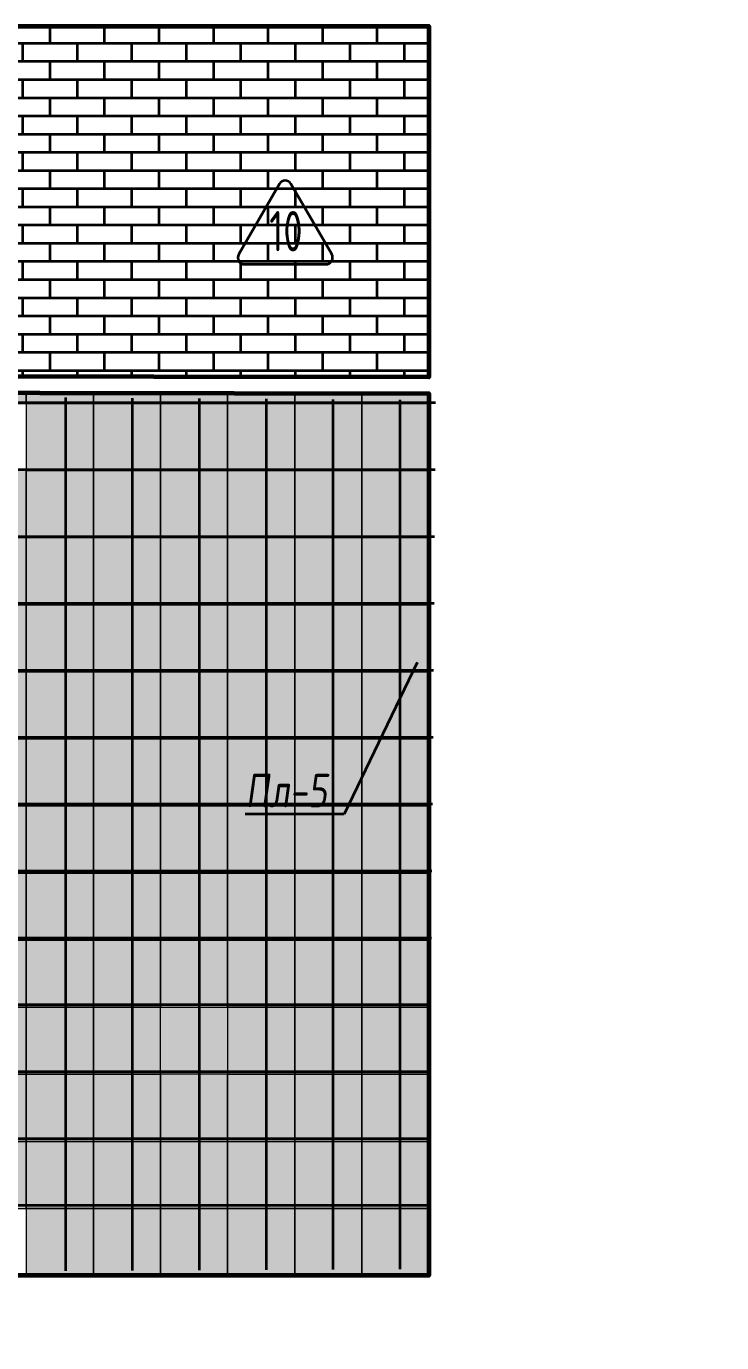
# Model space of a CAD drawing. Header units: millimetres. Extents: x -510890 to 418982, y -118257 to 141350.
# Drawn here: x 263326 to 268507, y -71686 to -61876 of the extents above; entities that cross this region are included whole.
import ezdxf
from ezdxf import colors
from ezdxf.entities.mleader import LeaderData, LeaderLine
from ezdxf.enums import TextEntityAlignment as Align
from ezdxf.math import Vec2, Vec3

# ---------------------------------------------------------------- set-up
doc = ezdxf.new("R2010")
doc.units = ezdxf.units.MM
doc.layers.add('АР_Площадь контур', color=220, linetype='Continuous', lineweight=35, plot=False)
doc.styles.add('ISOCPEUR', font='isocpeur.ttf', dxfattribs={"height": 800})
doc.styles.add('Архитект', font='isocpeur.ttf', dxfattribs={"width": 0.8, "oblique": 8})

msp = doc.modelspace()

# ---------------------------------------------------------------- hatches: boundary and pattern name
at = {"layer": 'АР_Площадь контур', "true_color": 0x636466}
h = msp.add_hatch(dxfattribs=at)
h.set_pattern_fill('AR-BRSTD', color=251, scale=2)
h.set_pattern_definition([(0, (2999.9, -126491.32), (0, 135.4836), []), (90, (2999.9, -126491.32), (-203.2, 135.4836), [135.4836, -135.4836])])
h.paths.add_polyline_path([(266325.5, -64491), (260175.5, -64481.8), (260175.5, -63913.9), (259875.5, -63913.9), (259875.5, -62783.9), (260175.5, -62783.9), (260175.5, -61875.6), (266325.5, -61875.6)])
at = {"layer": 'АР_Площадь контур', "true_color": 0x000000, "transparency": 33554687}
h = msp.add_hatch(dxfattribs=at)
h.set_pattern_fill('ANSI37', color=18, scale=157, angle=45, style=0)
h.set_pattern_definition([(90, (142988.06, -126491.3), (-498.475, 0), []), (180, (142988.06, -126491.3), (-6e-14, -498.475), [])])
h.paths.add_polyline_path([(266325.5, -71135.7), (256675.5, -71185.6), (256675.5, -65435.6), (257025.5, -65435.6), (257025.5, -65037), (257599.9, -65036.3), (257599.9, -64735.6), (258729.9, -64735.6), (258729.9, -65035.6), (259605.5, -65035.6), (259605.7, -65034.9), (260500.7, -65034.9), (260525.5, -64622.7), (266375.5, -64660.7)])
at = {"layer": 'АР_Площадь контур', "lineweight": 5, "ltscale": 300, "transparency": 33554687}
h = msp.add_hatch(color=252, dxfattribs=at)
h.dxf.hatch_style = 1
h.paths.add_polyline_path([(263325.5, -64605.9), (262825.5, -64605.9), (262825.5, -64685.7), (263325.5, -64685.7)])
h = msp.add_hatch(color=252, dxfattribs=at)
h.dxf.hatch_style = 1
h.paths.add_polyline_path([(263825.5, -64606.7), (263325.5, -64606.7), (263325.5, -65185.7), (263825.5, -65185.7)])
at = {"layer": 'АР_Площадь контур', "lineweight": 5, "ltscale": 300, "true_color": 0x828487, "transparency": 33554687}
h = msp.add_hatch(color=252, dxfattribs=at)
h.dxf.hatch_style = 1
h.paths.add_polyline_path([(264325.5, -64607.5), (263825.5, -64607.5), (263825.5, -64685.7), (264325.5, -64685.7)])
at = {"layer": 'АР_Площадь контур', "lineweight": 5, "ltscale": 300, "true_color": 0xb8b9bc, "transparency": 33554687}
h = msp.add_hatch(color=9, dxfattribs=at)
h.dxf.hatch_style = 1
h.paths.add_polyline_path([(264825.5, -64608.3), (264325.5, -64608.3), (264325.5, -64685.7), (264825.5, -64685.7)])
h = msp.add_hatch(color=9, dxfattribs=at)
h.dxf.hatch_style = 1
h.paths.add_polyline_path([(265325.5, -64609.1), (264825.5, -64609.1), (264825.5, -64685.7), (265325.5, -64685.7)])
h = msp.add_hatch(color=9, dxfattribs=at)
h.dxf.hatch_style = 1
h.paths.add_polyline_path([(265825.5, -64609.8), (265325.5, -64609.8), (265325.5, -64685.7), (265825.5, -64685.7)])
at = {"layer": 'АР_Площадь контур', "lineweight": 5, "ltscale": 300, "transparency": 33554687}
h = msp.add_hatch(color=252, dxfattribs=at)
h.dxf.hatch_style = 1
h.paths.add_polyline_path([(266325.5, -64610.6), (265825.5, -64610.6), (265825.5, -64685.7), (266325.5, -64685.7)])
at = {"layer": 'АР_Площадь контур', "lineweight": 5, "ltscale": 300, "true_color": 0x828487, "transparency": 33554687}
h = msp.add_hatch(color=252, dxfattribs=at)
h.dxf.hatch_style = 1
h.paths.add_polyline_path([(264325.5, -64685.7), (263825.5, -64685.7), (263825.5, -65185.7), (264325.5, -65185.7)])
h = msp.add_hatch(color=252, dxfattribs=at)
h.dxf.hatch_style = 1
h.paths.add_polyline_path([(265325.5, -64685.7), (264325.5, -64685.7), (264325.5, -65185.7), (265325.5, -65185.7)])
at = {"layer": 'АР_Площадь контур', "lineweight": 5, "ltscale": 300, "true_color": 0xb8b9bc, "transparency": 33554687}
h = msp.add_hatch(color=9, dxfattribs=at)
h.dxf.hatch_style = 1
h.paths.add_polyline_path([(265825.5, -64685.7), (265325.5, -64685.7), (265325.5, -65185.7), (265825.5, -65185.7)])
at = {"layer": 'АР_Площадь контур', "lineweight": 5, "ltscale": 300, "transparency": 33554687}
h = msp.add_hatch(color=252, dxfattribs=at)
h.dxf.hatch_style = 1
h.paths.add_polyline_path([(266325.5, -64685.7), (265825.5, -64685.7), (265825.5, -65185.7), (266325.5, -65185.7)])
at = {"layer": 'АР_Площадь контур', "lineweight": 5, "ltscale": 300, "true_color": 0xb8b9bc, "transparency": 33554687}
h = msp.add_hatch(color=9, dxfattribs=at)
h.dxf.hatch_style = 1
h.paths.add_polyline_path([(263325.5, -65185.7), (262825.5, -65185.7), (262825.5, -65685.7), (263325.5, -65685.7)])
at = {"layer": 'АР_Площадь контур', "lineweight": 5, "ltscale": 300, "transparency": 33554687}
h = msp.add_hatch(color=252, dxfattribs=at)
h.dxf.hatch_style = 1
h.paths.add_polyline_path([(263825.5, -65185.7), (263325.5, -65185.7), (263325.5, -65254.8), (263825.5, -65254.8)])
h = msp.add_hatch(color=252, dxfattribs=at)
h.dxf.hatch_style = 1
h.paths.add_polyline_path([(264325.5, -65185.7), (263825.5, -65185.7), (263825.5, -65254.8), (264325.5, -65254.8)])
h = msp.add_hatch(color=252, dxfattribs=at)
h.dxf.hatch_style = 1
h.paths.add_polyline_path([(264825.5, -65185.7), (264325.5, -65185.7), (264325.5, -65254.8), (264825.5, -65254.8)])
at = {"layer": 'АР_Площадь контур', "lineweight": 5, "ltscale": 300, "true_color": 0x828487, "transparency": 33554687}
h = msp.add_hatch(color=252, dxfattribs=at)
h.dxf.hatch_style = 1
h.paths.add_polyline_path([(265325.4, -65185.7), (264825.4, -65185.7), (264825.4, -65254.8), (265325.4, -65254.8)])
at = {"layer": 'АР_Площадь контур', "lineweight": 5, "ltscale": 300, "true_color": 0xb8b9bc, "transparency": 33554687}
h = msp.add_hatch(color=9, dxfattribs=at)
h.dxf.hatch_style = 1
h.paths.add_polyline_path([(265825.5, -65185.7), (265325.5, -65185.7), (265325.5, -65685.7), (265825.5, -65685.7)])
h = msp.add_hatch(color=9, dxfattribs=at)
h.dxf.hatch_style = 1
h.paths.add_polyline_path([(266325.5, -65185.7), (265825.5, -65185.7), (265825.5, -65685.7), (266325.5, -65685.7)])
at = {"layer": 'АР_Площадь контур', "lineweight": 5, "ltscale": 300, "transparency": 33554687}
h = msp.add_hatch(color=252, dxfattribs=at)
h.dxf.hatch_style = 1
h.paths.add_polyline_path([(263825.5, -65254.8), (263325.5, -65254.8), (263325.5, -65685.7), (263825.5, -65685.7)])
h = msp.add_hatch(color=252, dxfattribs=at)
h.dxf.hatch_style = 1
h.paths.add_polyline_path([(264325.5, -65254.8), (263825.5, -65254.8), (263825.5, -65685.7), (264325.5, -65685.7)])
h = msp.add_hatch(color=252, dxfattribs=at)
h.dxf.hatch_style = 1
h.paths.add_polyline_path([(264825.5, -65254.8), (264325.5, -65254.8), (264325.5, -65685.7), (264825.5, -65685.7)])
at = {"layer": 'АР_Площадь контур', "lineweight": 5, "ltscale": 300, "true_color": 0x828487, "transparency": 33554687}
h = msp.add_hatch(color=252, dxfattribs=at)
h.dxf.hatch_style = 1
h.paths.add_polyline_path([(265325.4, -65254.8), (264825.4, -65254.8), (264825.4, -65685.7), (265325.4, -65685.7)])
at = {"layer": 'АР_Площадь контур', "lineweight": 5, "ltscale": 300, "true_color": 0xb8b9bc, "transparency": 33554687}
h = msp.add_hatch(color=9, dxfattribs=at)
h.dxf.hatch_style = 1
h.paths.add_polyline_path([(263325.5, -65685.7), (262825.5, -65685.7), (262825.5, -66185.7), (263325.5, -66185.7)])
h = msp.add_hatch(color=9, dxfattribs=at)
h.dxf.hatch_style = 1
h.paths.add_polyline_path([(263825.5, -65685.7), (263325.5, -65685.7), (263325.5, -66185.7), (263825.5, -66185.7)])
h = msp.add_hatch(color=9, dxfattribs=at)
h.dxf.hatch_style = 1
h.paths.add_polyline_path([(264325.5, -65685.7), (263825.5, -65685.7), (263825.5, -66685.7), (264325.5, -66685.7)])
at = {"layer": 'АР_Площадь контур', "lineweight": 5, "ltscale": 300, "transparency": 33554687}
h = msp.add_hatch(color=252, dxfattribs=at)
h.dxf.hatch_style = 1
h.paths.add_polyline_path([(264825.5, -65685.7), (264325.5, -65685.7), (264325.5, -66185.7), (264825.5, -66185.7)])
at = {"layer": 'АР_Площадь контур', "lineweight": 5, "ltscale": 300, "true_color": 0x828487, "transparency": 33554687}
h = msp.add_hatch(color=252, dxfattribs=at)
h.dxf.hatch_style = 1
h.paths.add_polyline_path([(265325.4, -65685.7), (264825.4, -65685.7), (264825.4, -66185.7), (265325.4, -66185.7)])
h = msp.add_hatch(color=252, dxfattribs=at)
h.dxf.hatch_style = 1
h.paths.add_polyline_path([(265825.4, -65685.7), (265325.4, -65685.7), (265325.4, -66185.7), (265825.4, -66185.7)])
h = msp.add_hatch(color=252, dxfattribs=at)
h.dxf.hatch_style = 1
h.paths.add_polyline_path([(266325.4, -65685.7), (265825.4, -65685.7), (265825.4, -66185.7), (266325.4, -66185.7)])
h = msp.add_hatch(color=252, dxfattribs=at)
h.dxf.hatch_style = 1
h.paths.add_polyline_path([(263325.5, -66185.7), (262825.5, -66185.7), (262825.5, -66685.7), (263325.5, -66685.7)])
h = msp.add_hatch(color=252, dxfattribs=at)
h.dxf.hatch_style = 1
h.paths.add_polyline_path([(263825.5, -66185.7), (263325.5, -66185.7), (263325.5, -66685.7), (263825.5, -66685.7)])
at = {"layer": 'АР_Площадь контур', "lineweight": 5, "ltscale": 300, "transparency": 33554687}
h = msp.add_hatch(color=252, dxfattribs=at)
h.dxf.hatch_style = 1
h.paths.add_polyline_path([(264825.5, -66185.7), (264325.5, -66185.7), (264325.5, -66685.7), (264825.5, -66685.7)])
h = msp.add_hatch(color=252, dxfattribs=at)
h.dxf.hatch_style = 1
h.paths.add_polyline_path([(265325.5, -66185.7), (264825.5, -66185.7), (264825.5, -66685.7), (265325.5, -66685.7)])
h = msp.add_hatch(color=252, dxfattribs=at)
h.dxf.hatch_style = 1
h.paths.add_polyline_path([(265825.5, -66185.7), (265325.5, -66185.7), (265325.5, -66685.7), (265825.5, -66685.7)])
at = {"layer": 'АР_Площадь контур', "lineweight": 5, "ltscale": 300, "true_color": 0x828487, "transparency": 33554687}
h = msp.add_hatch(color=252, dxfattribs=at)
h.dxf.hatch_style = 1
h.paths.add_polyline_path([(266325.4, -66185.7), (265825.4, -66185.7), (265825.4, -66685.7), (266325.4, -66685.7)])
at = {"layer": 'АР_Площадь контур', "lineweight": 5, "ltscale": 300, "transparency": 33554687}
h = msp.add_hatch(color=252, dxfattribs=at)
h.dxf.hatch_style = 1
h.paths.add_polyline_path([(263325.5, -66685.7), (262825.5, -66685.7), (262825.5, -67685.7), (263325.5, -67685.7)])
at = {"layer": 'АР_Площадь контур', "lineweight": 5, "ltscale": 300, "true_color": 0x828487, "transparency": 33554687}
h = msp.add_hatch(color=252, dxfattribs=at)
h.dxf.hatch_style = 1
h.paths.add_polyline_path([(263825.5, -66685.7), (263325.5, -66685.7), (263325.5, -67185.7), (263825.5, -67185.7)])
at = {"layer": 'АР_Площадь контур', "lineweight": 5, "ltscale": 300, "true_color": 0xb8b9bc, "transparency": 33554687}
h = msp.add_hatch(color=9, dxfattribs=at)
h.dxf.hatch_style = 1
h.paths.add_polyline_path([(264325.5, -66685.7), (263825.5, -66685.7), (263825.5, -67185.7), (264325.5, -67185.7)])
h = msp.add_hatch(color=9, dxfattribs=at)
h.dxf.hatch_style = 1
h.paths.add_polyline_path([(264825.5, -66685.7), (264325.5, -66685.7), (264325.5, -67185.7), (264825.5, -67185.7)])
h = msp.add_hatch(color=9, dxfattribs=at)
h.dxf.hatch_style = 1
h.paths.add_polyline_path([(265325.5, -66685.7), (264825.5, -66685.7), (264825.5, -67685.7), (265325.5, -67685.7)])
at = {"layer": 'АР_Площадь контур', "lineweight": 5, "ltscale": 300, "transparency": 33554687}
h = msp.add_hatch(color=252, dxfattribs=at)
h.dxf.hatch_style = 1
h.paths.add_polyline_path([(265825.5, -66685.7), (265325.5, -66685.7), (265325.5, -67185.7), (265825.5, -67185.7)])
at = {"layer": 'АР_Площадь контур', "lineweight": 5, "ltscale": 300, "true_color": 0x828487, "transparency": 33554687}
h = msp.add_hatch(color=252, dxfattribs=at)
h.dxf.hatch_style = 1
h.paths.add_polyline_path([(266325.4, -66685.7), (265825.4, -66685.7), (265825.4, -67185.7), (266325.4, -67185.7)])
at = {"layer": 'АР_Площадь контур', "lineweight": 5, "ltscale": 300, "true_color": 0xb8b9bc, "transparency": 33554687}
h = msp.add_hatch(color=9, dxfattribs=at)
h.dxf.hatch_style = 1
h.paths.add_polyline_path([(265825.5, -70685.7), (265325.5, -70685.7), (265325.5, -71185.7), (265825.5, -71185.7)])
h.paths.add_polyline_path([(265825.5, -70185.7), (265325.5, -70185.7), (265325.5, -70685.7), (265825.5, -70685.7)])
h.paths.add_polyline_path([(265325.5, -70185.7), (264825.5, -70185.7), (264825.5, -70685.7), (265325.5, -70685.7)])
h.paths.add_polyline_path([(264825.5, -70185.7), (264325.5, -70185.7), (264325.5, -70685.7), (264825.5, -70685.7)])
h.paths.add_polyline_path([(264825.5, -69685.7), (264325.5, -69685.7), (264325.5, -70185.7), (264825.5, -70185.7)])
h.paths.add_polyline_path([(264825.5, -69185.7), (264325.5, -69185.7), (264325.5, -69685.7), (264825.5, -69685.7)])
h.paths.add_polyline_path([(264325.5, -69185.7), (263825.5, -69185.7), (263825.5, -69685.7), (264325.5, -69685.7)])
h.paths.add_polyline_path([(263825.5, -69185.7), (263325.5, -69185.7), (263325.5, -69685.7), (263825.5, -69685.7)])
h.paths.add_polyline_path([(263825.5, -68685.7), (263325.5, -68685.7), (263325.5, -69185.7), (263825.5, -69185.7)])
h.paths.add_polyline_path([(263825.5, -68185.7), (263325.5, -68185.7), (263325.5, -68685.7), (263825.5, -68685.7)])
h.paths.add_polyline_path([(263325.5, -68185.7), (262825.5, -68185.7), (262825.5, -68685.7), (263325.5, -68685.7)])
h.paths.add_polyline_path([(262825.5, -68185.7), (262325.5, -68185.7), (262325.5, -68685.7), (262825.5, -68685.7)])
h.paths.add_polyline_path([(262825.5, -67685.7), (262325.5, -67685.7), (262325.5, -68185.7), (262825.5, -68185.7)])
h.paths.add_polyline_path([(262825.5, -67185.7), (262325.5, -67185.7), (262325.5, -67685.7), (262825.5, -67685.7)])
at = {"layer": 'АР_Площадь контур', "lineweight": 5, "ltscale": 300, "true_color": 0x828487, "transparency": 33554687}
h = msp.add_hatch(color=252, dxfattribs=at)
h.dxf.hatch_style = 1
h.paths.add_polyline_path([(263825.5, -67185.7), (263325.5, -67185.7), (263325.5, -67685.7), (263825.5, -67685.7)])
h = msp.add_hatch(color=252, dxfattribs=at)
h.dxf.hatch_style = 1
h.paths.add_polyline_path([(264325.5, -67185.7), (263825.5, -67185.7), (263825.5, -67685.7), (264325.5, -67685.7)])
h = msp.add_hatch(color=252, dxfattribs=at)
h.dxf.hatch_style = 1
h.paths.add_polyline_path([(264825.5, -67185.7), (264325.5, -67185.7), (264325.5, -67685.7), (264825.5, -67685.7)])
at = {"layer": 'АР_Площадь контур', "lineweight": 5, "ltscale": 300, "transparency": 33554687}
h = msp.add_hatch(color=252, dxfattribs=at)
h.dxf.hatch_style = 1
h.paths.add_polyline_path([(265825.5, -67185.7), (265325.5, -67185.7), (265325.5, -67685.7), (265825.5, -67685.7)])
h = msp.add_hatch(color=252, dxfattribs=at)
h.dxf.hatch_style = 1
h.paths.add_polyline_path([(266325.5, -67185.7), (265825.5, -67185.7), (265825.5, -67685.7), (266325.5, -67685.7)])
h = msp.add_hatch(color=252, dxfattribs=at)
h.dxf.hatch_style = 1
h.paths.add_polyline_path([(263325.5, -67685.7), (262825.5, -67685.7), (262825.5, -68185.7), (263325.5, -68185.7)])
h = msp.add_hatch(color=252, dxfattribs=at)
h.dxf.hatch_style = 1
h.paths.add_polyline_path([(263825.5, -67685.7), (263325.5, -67685.7), (263325.5, -68185.7), (263825.5, -68185.7)])
h = msp.add_hatch(color=252, dxfattribs=at)
h.dxf.hatch_style = 1
h.paths.add_polyline_path([(264325.5, -67685.7), (263825.5, -67685.7), (263825.5, -68685.7), (264325.5, -68685.7)])
at = {"layer": 'АР_Площадь контур', "lineweight": 5, "ltscale": 300, "true_color": 0x828487, "transparency": 33554687}
h = msp.add_hatch(color=252, dxfattribs=at)
h.dxf.hatch_style = 1
h.paths.add_polyline_path([(264825.5, -67685.7), (264325.5, -67685.7), (264325.5, -68185.7), (264825.5, -68185.7)])
at = {"layer": 'АР_Площадь контур', "lineweight": 5, "ltscale": 300, "true_color": 0xb8b9bc, "transparency": 33554687}
h = msp.add_hatch(color=9, dxfattribs=at)
h.dxf.hatch_style = 1
h.paths.add_polyline_path([(265325.5, -67685.7), (264825.5, -67685.7), (264825.5, -68185.7), (265325.5, -68185.7)])
h = msp.add_hatch(color=9, dxfattribs=at)
h.dxf.hatch_style = 1
h.paths.add_polyline_path([(265825.5, -67685.7), (265325.5, -67685.7), (265325.5, -68185.7), (265825.5, -68185.7)])
h = msp.add_hatch(color=9, dxfattribs=at)
h.dxf.hatch_style = 1
h.paths.add_polyline_path([(266325.5, -67685.7), (265825.5, -67685.7), (265825.5, -68685.7), (266325.5, -68685.7)])
at = {"layer": 'АР_Площадь контур', "lineweight": 5, "ltscale": 300, "true_color": 0x828487, "transparency": 33554687}
h = msp.add_hatch(color=252, dxfattribs=at)
h.dxf.hatch_style = 1
h.paths.add_polyline_path([(264825.5, -68185.7), (264325.5, -68185.7), (264325.5, -68685.7), (264825.5, -68685.7)])
h = msp.add_hatch(color=252, dxfattribs=at)
h.dxf.hatch_style = 1
h.paths.add_polyline_path([(265325.5, -68185.7), (264825.5, -68185.7), (264825.5, -68685.7), (265325.5, -68685.7)])
h = msp.add_hatch(color=252, dxfattribs=at)
h.dxf.hatch_style = 1
h.paths.add_polyline_path([(265825.5, -68185.7), (265325.5, -68185.7), (265325.5, -68685.7), (265825.5, -68685.7)])
at = {"layer": 'АР_Площадь контур', "lineweight": 5, "ltscale": 300, "transparency": 33554687}
h = msp.add_hatch(color=252, dxfattribs=at)
h.dxf.hatch_style = 1
h.paths.add_polyline_path([(261325.5, -68685.7), (260825.5, -68685.7)], flags=17)
h.paths.add_polyline_path([(262325.5, -69685.7), (261825.5, -69685.7)], flags=17)
h.paths.add_polyline_path([(262825.5, -69185.7), (262325.5, -69185.7), (262325.5, -70185.7), (262825.5, -70185.7)])
h.paths.add_polyline_path([(262825.5, -70185.7), (262325.5, -70185.7), (262325.5, -70685.7), (262825.5, -70685.7)])
h.paths.add_polyline_path([(263325.5, -70185.7), (262825.5, -70185.7), (262825.5, -70685.7), (263325.5, -70685.7)])
h.paths.add_polyline_path([(263325.5, -70685.7), (262825.5, -70685.7)], flags=17)
h.paths.add_polyline_path([(263825.5, -70185.7), (263325.5, -70185.7), (263325.5, -71185.7), (263825.5, -71185.7)])
h.paths.add_polyline_path([(264325.5, -71685.7), (263825.5, -71685.7)], flags=17)
at = {"layer": 'АР_Площадь контур', "lineweight": 5, "ltscale": 300, "true_color": 0x828487, "transparency": 33554687}
h = msp.add_hatch(color=252, dxfattribs=at)
h.dxf.hatch_style = 1
h.paths.add_polyline_path([(262825.5, -69185.7), (262325.5, -69185.7)])
h.paths.add_polyline_path([(263325.5, -68685.7), (262825.5, -68685.7), (262825.5, -69685.7), (263325.5, -69685.7)])
h.paths.add_polyline_path([(263325.5, -69685.7), (262825.5, -69685.7), (262825.5, -70185.7), (263325.5, -70185.7)])
h.paths.add_polyline_path([(264325.5, -69685.7), (263325.5, -69685.7), (263325.5, -70185.7), (264325.5, -70185.7)])
h.paths.add_polyline_path([(262825.5, -68685.7), (262325.5, -68685.7), (262325.5, -69185.7), (262825.5, -69185.7)])
h.paths.add_polyline_path([(263825.5, -70185.7), (263825.5, -70685.7)], flags=17)
h.paths.add_polyline_path([(264325.5, -70238.1), (264325.5, -70185.7), (263989.4, -70185.7), (263825.5, -70185.7), (263825.5, -70685.7), (264325.5, -70685.7)])
h.paths.add_polyline_path([(264325.5, -70685.7), (263825.5, -70685.7), (263825.5, -71185.7), (264325.5, -71185.7)])
h.paths.add_polyline_path([(265325.5, -70685.7), (264325.5, -70685.7), (264325.5, -71185.7), (265325.5, -71185.7)])
at = {"layer": 'АР_Площадь контур', "lineweight": 5, "ltscale": 300, "transparency": 33554687}
h = msp.add_hatch(color=252, dxfattribs=at)
h.dxf.hatch_style = 1
h.paths.add_polyline_path([(264325.5, -68685.7), (263825.5, -68685.7), (263825.5, -69185.7), (264325.5, -69185.7)])
h = msp.add_hatch(color=252, dxfattribs=at)
h.dxf.hatch_style = 1
h.paths.add_polyline_path([(264825.5, -68685.7), (264325.5, -68685.7), (264325.5, -69185.7), (264825.5, -69185.7)])
h = msp.add_hatch(color=252, dxfattribs=at)
h.dxf.hatch_style = 1
h.paths.add_polyline_path([(265325.5, -68685.7), (264825.5, -68685.7), (264825.5, -69685.7), (265325.5, -69685.7)])
at = {"layer": 'АР_Площадь контур', "lineweight": 5, "ltscale": 300, "true_color": 0x828487, "transparency": 33554687}
h = msp.add_hatch(color=252, dxfattribs=at)
h.dxf.hatch_style = 1
h.paths.add_polyline_path([(265825.5, -68685.7), (265325.5, -68685.7), (265325.5, -69185.7), (265825.5, -69185.7)])
at = {"layer": 'АР_Площадь контур', "lineweight": 5, "ltscale": 300, "true_color": 0xb8b9bc, "transparency": 33554687}
h = msp.add_hatch(color=9, dxfattribs=at)
h.dxf.hatch_style = 1
h.paths.add_polyline_path([(266325.5, -68685.7), (265825.5, -68685.7), (265825.5, -69185.7), (266325.5, -69185.7)])
at = {"layer": 'АР_Площадь контур', "lineweight": 5, "ltscale": 300, "true_color": 0x828487, "transparency": 33554687}
h = msp.add_hatch(color=252, dxfattribs=at)
h.dxf.hatch_style = 1
h.paths.add_polyline_path([(265825.5, -69185.7), (265325.5, -69185.7), (265325.5, -69685.7), (265825.5, -69685.7)])
h = msp.add_hatch(color=252, dxfattribs=at)
h.dxf.hatch_style = 1
h.paths.add_polyline_path([(266325.5, -69185.7), (265825.5, -69185.7), (265825.5, -69685.7), (266325.5, -69685.7)])
at = {"layer": 'АР_Площадь контур', "lineweight": 5, "ltscale": 300, "transparency": 33554687}
h = msp.add_hatch(color=252, dxfattribs=at)
h.dxf.hatch_style = 1
h.paths.add_polyline_path([(265325.5, -69685.7), (264825.5, -69685.7), (264825.5, -70185.7), (265325.5, -70185.7)])
h = msp.add_hatch(color=252, dxfattribs=at)
h.dxf.hatch_style = 1
h.paths.add_polyline_path([(265825.5, -69685.7), (265325.5, -69685.7), (265325.5, -70185.7), (265825.5, -70185.7)])
h = msp.add_hatch(color=252, dxfattribs=at)
h.dxf.hatch_style = 1
h.paths.add_polyline_path([(266325.5, -69685.7), (265825.5, -69685.7), (265825.5, -70685.7), (266325.5, -70685.7)])
h = msp.add_hatch(color=252, dxfattribs=at)
h.dxf.hatch_style = 1
h.paths.add_polyline_path([(266325.5, -70685.7), (265825.5, -70685.7), (265825.5, -71185.7), (266325.5, -71185.7)])

# ---------------------------------------------------------------- linework, layer by layer
at = {"layer": 'АР_Площадь контур', "lineweight": 60}
for points in [[(260175.5, -62783.9), (260175.5, -61875.6), (266325.5, -61875.6), (266325.5, -64491), (260175.5, -64481.8), (260175.5, -63913.9)], [(258871.2, -65035.5), (260525.5, -65036.8), (260525.5, -64602.4), (266325.5, -64611), (266325.5, -71185.6), (256852.2, -71185.6), (256852.2, -66285.7)]]:
    msp.add_lwpolyline(points, dxfattribs=at)
at = {"layer": 'АР_Площадь контур', "linetype": 'Continuous'}
msp.add_lwpolyline([(264951.4, -63649.3), (265557.6, -63649.3, 0.577349), (265600.9, -63574.3), (265297.8, -63049.3, 0.577354), (265211.2, -63049.3), (264908.1, -63574.3, 0.577349), (264951.4, -63649.3, 0.000002)], format="xyb", dxfattribs=at)
at = {"layer": 'АР_Площадь контур', "lineweight": 5, "ltscale": 300}
for points in [[(256852.2, -65035.7), (257371.2, -65035.7), (257371.2, -64735.7), (258871.2, -64735.7), (258871.2, -65035.7), (258935.5, -65035.7), (258935.5, -65035.7), (260525.5, -65035.7), (260525.9, -64601.8), (266325.5, -64611), (266325.5, -71185.6)], [(262825.5, -64606.4), (262825.5, -64685.7), (263325.5, -64685.7)], [(263325.5, -64606.4), (263325.5, -64685.7), (263825.5, -64685.7)], [(263325.5, -64685.7), (263325.5, -64622.7)], [(263825.5, -64607.1), (263825.5, -64685.7), (264325.5, -64685.7)], [(263825.5, -64685.7), (263825.5, -64622.7)], [(264325.5, -64607.9), (264325.5, -64685.7), (264825.5, -64685.7)], [(264325.5, -64685.7), (264325.5, -64622.7)], [(264825.5, -64608.7), (264825.5, -64685.7), (265325.5, -64685.7)], [(264825.5, -64685.7), (264825.5, -64622.7)], [(265325.5, -64609.4), (265325.5, -64685.7), (265825.5, -64685.7)], [(265325.5, -64685.7), (265325.5, -64622.7)], [(265825.5, -64610.2), (265825.5, -64685.7), (266325.5, -64685.7)], [(265825.5, -64685.7), (265825.5, -64622.7)], [(266325.5, -64685.7), (266325.5, -64622.7)], [(266325.5, -64622.7), (266325.5, -64685.7)], [(263825.5, -65185.7), (263825.5, -64685.7), (263325.5, -64685.7), (263325.5, -65185.7), (263825.5, -65185.7)], [(264325.5, -65185.7), (264325.5, -64685.7), (263825.5, -64685.7), (263825.5, -65185.7), (264325.5, -65185.7)], [(264825.5, -65185.7), (264825.5, -64685.7), (264325.5, -64685.7), (264325.5, -65185.7), (264825.5, -65185.7)], [(265325.5, -65185.7), (265325.5, -64685.7), (264825.5, -64685.7), (264825.5, -65185.7), (265325.5, -65185.7)], [(265825.5, -65185.7), (265825.5, -64685.7), (265325.5, -64685.7), (265325.5, -65185.7), (265825.5, -65185.7)], [(266325.5, -65185.7), (266325.5, -64685.7), (265825.5, -64685.7), (265825.5, -65185.7), (266325.5, -65185.7)], [(266325.5, -64685.7), (266325.5, -65185.7)], [(263325.5, -65685.7), (263325.5, -65185.7), (262825.5, -65185.7), (262825.5, -65685.7), (263325.5, -65685.7)], [(263825.5, -65685.7), (263825.5, -65185.7), (263325.5, -65185.7), (263325.5, -65685.7), (263825.5, -65685.7)], [(264325.5, -65685.7), (264325.5, -65185.7), (263825.5, -65185.7), (263825.5, -65685.7), (264325.5, -65685.7)], [(264825.5, -65685.7), (264825.5, -65185.7), (264325.5, -65185.7), (264325.5, -65685.7), (264825.5, -65685.7)], [(265325.5, -65685.7), (265325.5, -65185.7), (264825.5, -65185.7), (264825.5, -65685.7), (265325.5, -65685.7)], [(265825.5, -65685.7), (265825.5, -65185.7), (265325.5, -65185.7), (265325.5, -65685.7), (265825.5, -65685.7)], [(266325.5, -65685.7), (266325.5, -65185.7), (265825.5, -65185.7), (265825.5, -65685.7), (266325.5, -65685.7)], [(266325.5, -65185.7), (266325.5, -65685.7)], [(263325.5, -66185.7), (263325.5, -65685.7), (262825.5, -65685.7), (262825.5, -66185.7), (263325.5, -66185.7)], [(263825.5, -66185.7), (263825.5, -65685.7), (263325.5, -65685.7), (263325.5, -66185.7), (263825.5, -66185.7)], [(264325.5, -66185.7), (264325.5, -65685.7), (263825.5, -65685.7), (263825.5, -66185.7), (264325.5, -66185.7)], [(264825.5, -66185.7), (264825.5, -65685.7), (264325.5, -65685.7), (264325.5, -66185.7), (264825.5, -66185.7)], [(265325.5, -66185.7), (265325.5, -65685.7), (264825.5, -65685.7), (264825.5, -66185.7), (265325.5, -66185.7)], [(265825.5, -66185.7), (265825.5, -65685.7), (265325.5, -65685.7), (265325.5, -66185.7), (265825.5, -66185.7)], [(266325.5, -66185.7), (266325.5, -65685.7), (265825.5, -65685.7), (265825.5, -66185.7), (266325.5, -66185.7)], [(266325.5, -65685.7), (266325.5, -66185.7)], [(263325.5, -66685.7), (263325.5, -66185.7), (262825.5, -66185.7), (262825.5, -66685.7), (263325.5, -66685.7)], [(263825.5, -66685.7), (263825.5, -66185.7), (263325.5, -66185.7), (263325.5, -66685.7), (263825.5, -66685.7)], [(264325.5, -66685.7), (264325.5, -66185.7), (263825.5, -66185.7), (263825.5, -66685.7), (264325.5, -66685.7)], [(264825.5, -66685.7), (264825.5, -66185.7), (264325.5, -66185.7), (264325.5, -66685.7), (264825.5, -66685.7)], [(265325.5, -66685.7), (265325.5, -66185.7), (264825.5, -66185.7), (264825.5, -66685.7), (265325.5, -66685.7)], [(265825.5, -66685.7), (265825.5, -66185.7), (265325.5, -66185.7), (265325.5, -66685.7), (265825.5, -66685.7)], [(266325.5, -66685.7), (266325.5, -66185.7), (265825.5, -66185.7), (265825.5, -66685.7), (266325.5, -66685.7)], [(266325.5, -66185.7), (266325.5, -66685.7)], [(263325.5, -67185.7), (263325.5, -66685.7), (262825.5, -66685.7), (262825.5, -67185.7), (263325.5, -67185.7)], [(263825.5, -67185.7), (263825.5, -66685.7), (263325.5, -66685.7), (263325.5, -67185.7), (263825.5, -67185.7)], [(264325.5, -67185.7), (264325.5, -66685.7), (263825.5, -66685.7), (263825.5, -67185.7), (264325.5, -67185.7)], [(264825.5, -67185.7), (264825.5, -66685.7), (264325.5, -66685.7), (264325.5, -67185.7), (264825.5, -67185.7)], [(265325.5, -67185.7), (265325.5, -66685.7), (264825.5, -66685.7), (264825.5, -67185.7), (265325.5, -67185.7)], [(265825.5, -67185.7), (265825.5, -66685.7), (265325.5, -66685.7), (265325.5, -67185.7), (265825.5, -67185.7)], [(266325.5, -67185.7), (266325.5, -66685.7), (265825.5, -66685.7), (265825.5, -67185.7), (266325.5, -67185.7)], [(266325.5, -66685.7), (266325.5, -67185.7)], [(263325.5, -67685.7), (263325.5, -67185.7), (262825.5, -67185.7), (262825.5, -67685.7), (263325.5, -67685.7)], [(263825.5, -67685.7), (263825.5, -67185.7), (263325.5, -67185.7), (263325.5, -67685.7), (263825.5, -67685.7)], [(264325.5, -67685.7), (264325.5, -67185.7), (263825.5, -67185.7), (263825.5, -67685.7), (264325.5, -67685.7)], [(264825.5, -67685.7), (264825.5, -67185.7), (264325.5, -67185.7), (264325.5, -67685.7), (264825.5, -67685.7)], [(265325.5, -67685.7), (265325.5, -67185.7), (264825.5, -67185.7), (264825.5, -67685.7), (265325.5, -67685.7)], [(265825.5, -67685.7), (265825.5, -67185.7), (265325.5, -67185.7), (265325.5, -67685.7), (265825.5, -67685.7)], [(266325.5, -67685.7), (266325.5, -67185.7), (265825.5, -67185.7), (265825.5, -67685.7), (266325.5, -67685.7)], [(266325.5, -67185.7), (266325.5, -67685.7)], [(263325.5, -68185.7), (263325.5, -67685.7), (262825.5, -67685.7), (262825.5, -68185.7), (263325.5, -68185.7)], [(263825.5, -68185.7), (263825.5, -67685.7), (263325.5, -67685.7), (263325.5, -68185.7), (263825.5, -68185.7)], [(264325.5, -68185.7), (264325.5, -67685.7), (263825.5, -67685.7), (263825.5, -68185.7), (264325.5, -68185.7)], [(264825.5, -68185.7), (264825.5, -67685.7), (264325.5, -67685.7), (264325.5, -68185.7), (264825.5, -68185.7)], [(265325.5, -68185.7), (265325.5, -67685.7), (264825.5, -67685.7), (264825.5, -68185.7), (265325.5, -68185.7)], [(265825.5, -68185.7), (265825.5, -67685.7), (265325.5, -67685.7), (265325.5, -68185.7), (265825.5, -68185.7)], [(266325.5, -68185.7), (266325.5, -67685.7), (265825.5, -67685.7), (265825.5, -68185.7), (266325.5, -68185.7)], [(266325.5, -67685.7), (266325.5, -68185.7)], [(263325.5, -68685.7), (263325.5, -68185.7), (262825.5, -68185.7), (262825.5, -68685.7), (263325.5, -68685.7)], [(263825.5, -68685.7), (263825.5, -68185.7), (263325.5, -68185.7), (263325.5, -68685.7), (263825.5, -68685.7)], [(264325.5, -68685.7), (264325.5, -68185.7), (263825.5, -68185.7), (263825.5, -68685.7), (264325.5, -68685.7)], [(264825.5, -68685.7), (264825.5, -68185.7), (264325.5, -68185.7), (264325.5, -68685.7), (264825.5, -68685.7)], [(265325.5, -68685.7), (265325.5, -68185.7), (264825.5, -68185.7), (264825.5, -68685.7), (265325.5, -68685.7)], [(265825.5, -68685.7), (265825.5, -68185.7), (265325.5, -68185.7), (265325.5, -68685.7), (265825.5, -68685.7)], [(266325.5, -68685.7), (266325.5, -68185.7), (265825.5, -68185.7), (265825.5, -68685.7), (266325.5, -68685.7)], [(266325.5, -68185.7), (266325.5, -68685.7)], [(263325.5, -69185.7), (263325.5, -68685.7), (262825.5, -68685.7), (262825.5, -69185.7), (263325.5, -69185.7)], [(263825.5, -69185.7), (263825.5, -68685.7), (263325.5, -68685.7), (263325.5, -69185.7), (263825.5, -69185.7)], [(264325.5, -69185.7), (264325.5, -68685.7), (263825.5, -68685.7), (263825.5, -69185.7), (264325.5, -69185.7)], [(264825.5, -69185.7), (264825.5, -68685.7), (264325.5, -68685.7), (264325.5, -69185.7), (264825.5, -69185.7)], [(265325.5, -69185.7), (265325.5, -68685.7), (264825.5, -68685.7), (264825.5, -69185.7), (265325.5, -69185.7)], [(265825.5, -69185.7), (265825.5, -68685.7), (265325.5, -68685.7), (265325.5, -69185.7), (265825.5, -69185.7)], [(266325.5, -69185.7), (266325.5, -68685.7), (265825.5, -68685.7), (265825.5, -69185.7), (266325.5, -69185.7)], [(266325.5, -68685.7), (266325.5, -69185.7)], [(263325.5, -69685.7), (263325.5, -69185.7), (262825.5, -69185.7), (262825.5, -69685.7), (263325.5, -69685.7)], [(263825.5, -69685.7), (263825.5, -69185.7), (263325.5, -69185.7), (263325.5, -69685.7), (263825.5, -69685.7)], [(264325.5, -69685.7), (264325.5, -69185.7), (263825.5, -69185.7), (263825.5, -69685.7), (264325.5, -69685.7)], [(265325.5, -69685.7), (265325.5, -69185.7), (264825.5, -69185.7), (264825.5, -69685.7), (265325.5, -69685.7)], [(265825.5, -69685.7), (265825.5, -69185.7), (265325.5, -69185.7), (265325.5, -69685.7), (265825.5, -69685.7)], [(266325.5, -69685.7), (266325.5, -69185.7), (265825.5, -69185.7), (265825.5, -69685.7), (266325.5, -69685.7)], [(266325.5, -69185.7), (266325.5, -69685.7)], [(263325.5, -70185.7), (263325.5, -69685.7), (262825.5, -69685.7), (262825.5, -70185.7), (263325.5, -70185.7)], [(263825.5, -70185.7), (263825.5, -69685.7), (263325.5, -69685.7), (263325.5, -70185.7), (263825.5, -70185.7)], [(264325.5, -70185.7), (264325.5, -69685.7), (263825.5, -69685.7), (263825.5, -70185.7), (264325.5, -70185.7)], [(264825.5, -70185.7), (264825.5, -69685.7), (264325.5, -69685.7), (264325.5, -70185.7), (264825.5, -70185.7)], [(265325.5, -70185.7), (265325.5, -69685.7), (264825.5, -69685.7), (264825.5, -70185.7), (265325.5, -70185.7)], [(265825.5, -70185.7), (265825.5, -69685.7), (265325.5, -69685.7), (265325.5, -70185.7), (265825.5, -70185.7)], [(266325.5, -70185.7), (266325.5, -69685.7), (265825.5, -69685.7), (265825.5, -70185.7), (266325.5, -70185.7)], [(266325.5, -69685.7), (266325.5, -70185.7)], [(263325.5, -70685.7), (263325.5, -70185.7), (262825.5, -70185.7), (262825.5, -70685.7), (263325.5, -70685.7)], [(263825.5, -70685.7), (263825.5, -70185.7), (263325.5, -70185.7), (263325.5, -70685.7), (263825.5, -70685.7)], [(264325.5, -70685.7), (264325.5, -70185.7), (263825.5, -70185.7), (263825.5, -70685.7), (264325.5, -70685.7)], [(264825.5, -70685.7), (264825.5, -70185.7), (264325.5, -70185.7), (264325.5, -70685.7), (264825.5, -70685.7)], [(265325.5, -70685.7), (265325.5, -70185.7), (264825.5, -70185.7), (264825.5, -70685.7), (265325.5, -70685.7)], [(265825.5, -70685.7), (265825.5, -70185.7), (265325.5, -70185.7), (265325.5, -70685.7), (265825.5, -70685.7)], [(266325.5, -70685.7), (266325.5, -70185.7), (265825.5, -70185.7), (265825.5, -70685.7), (266325.5, -70685.7)], [(266325.5, -70185.7), (266325.5, -70685.7)], [(263825.5, -71185.7), (263825.5, -70685.7), (263325.5, -70685.7), (263325.5, -71185.7), (263825.5, -71185.7)], [(264325.5, -71185.7), (264325.5, -70685.7), (263825.5, -70685.7), (263825.5, -71185.7), (264325.5, -71185.7)], [(264825.5, -71185.7), (264825.5, -70685.7), (264325.5, -70685.7), (264325.5, -71185.7), (264825.5, -71185.7)], [(265325.5, -71185.7), (265325.5, -70685.7), (264825.5, -70685.7), (264825.5, -71185.7), (265325.5, -71185.7)], [(265825.5, -71185.7), (265825.5, -70685.7), (265325.5, -70685.7), (265325.5, -71185.7), (265825.5, -71185.7)], [(266325.5, -71185.7), (266325.5, -70685.7), (265825.5, -70685.7), (265825.5, -71185.7), (266325.5, -71185.7)], [(266325.5, -70685.7), (266325.5, -71185.7)]]:
    msp.add_lwpolyline(points, dxfattribs=at)
msp.add_lwpolyline([(266325.5, -71185.6), (256852.2, -71185.6), (256852.2, -65035.6), (257371.2, -65035.7), (257371.2, -64735.7), (258871.2, -64735.7), (258871.2, -65035.6), (258871.2, -65035.6), (260525.9, -65035.6), (260525.9, -64601.8), (266325.5, -64611)], close=True, dxfattribs=at)

# ---------------------------------------------------------------- texts
at = {"layer": 'АР_Площадь контур', "linetype": 'Continuous', "style": 'ISOCPEUR', "width": 0.7}
msp.add_text('10', height=300, dxfattribs=at).set_placement((265259.9, -63552.5), align=Align.CENTER)

# ---------------------------------------------------------------- leaders
at = {"layer": 'АР_Площадь контур'}
ml = msp.add_multileader_mtext('Standard', dxfattribs=at)
ml.set_content('Пл-5', color=256, style='Архитект')
ml.set_leader_properties(color=256, linetype='ByLayer', lineweight=-1)
ml.build(insert=Vec2(0, 0))
ml.multileader.update_dxf_attribs({"text_left_attachment_type": 6, "text_right_attachment_type": 6, "dogleg_length": 25, "arrow_head_size": 200})
ctx = ml.context
ctx.base_point, ctx.char_height, ctx.arrow_head_size, ctx.landing_gap_size, ctx.plane_origin = Vec3(261864.8, -62435.8), 250, 200, 100, Vec3(246986.3, -63057.1)
ctx.left_attachment, ctx.right_attachment = 6, 6
notes = []
notes.append((ctx, [(0, (1, 1, 0), (262700.1, -62435.8), (-1, 0), 25, [(1, [(263085.6, -61875.6)], 0, [])])]))
ctx.mtext.insert, ctx.mtext.width, ctx.mtext.defined_height, ctx.mtext.line_spacing_style, ctx.mtext.flow_direction = Vec3(261964.8, -62135.8), 3549.472, 1007.6, 2, 5
ml = msp.add_multileader_mtext('Standard', dxfattribs=at)
ml.set_content('Пл-5', color=256, style='Архитект')
ml.set_leader_properties(color=256, linetype='ByLayer', lineweight=-1)
ml.build(insert=Vec2(0, 0))
ml.multileader.update_dxf_attribs({"text_left_attachment_type": 6, "text_right_attachment_type": 6, "dogleg_length": 25, "arrow_head_size": 200})
ctx = ml.context
ctx.base_point, ctx.char_height, ctx.arrow_head_size, ctx.landing_gap_size, ctx.plane_origin = Vec3(264857.7, -67746.2), 250, 200, 100, Vec3(251357, -68485.6)
ctx.left_attachment, ctx.right_attachment = 6, 6
notes.append((ctx, [(0, (1, 1, 0), (265692.9, -67746.2), (-1, 0), 25, [(1, [(266325.5, -66435.7)], 0, [])])]))
ctx.mtext.insert, ctx.mtext.width, ctx.mtext.defined_height, ctx.mtext.line_spacing_style, ctx.mtext.flow_direction = Vec3(264957.7, -67446.2), 3549.472, 1007.6, 2, 5
for ctx, leaders in notes:
    for number, flags, end, landing, length, lines in leaders:
        leader = LeaderData()
        leader.index, (leader.has_last_leader_line, leader.has_dogleg_vector, leader.attachment_direction) = number, flags
        leader.last_leader_point, leader.dogleg_vector, leader.dogleg_length = Vec3(end), Vec3(landing), length
        for number, points, colour, breaks in lines:
            line = LeaderLine()
            line.index, line.vertices, line.color, line.breaks = number, Vec3.list(points), colors.encode_raw_color(colour), breaks
            leader.lines.append(line)
        ctx.leaders.append(leader)

doc.saveas('drawing.dxf')
